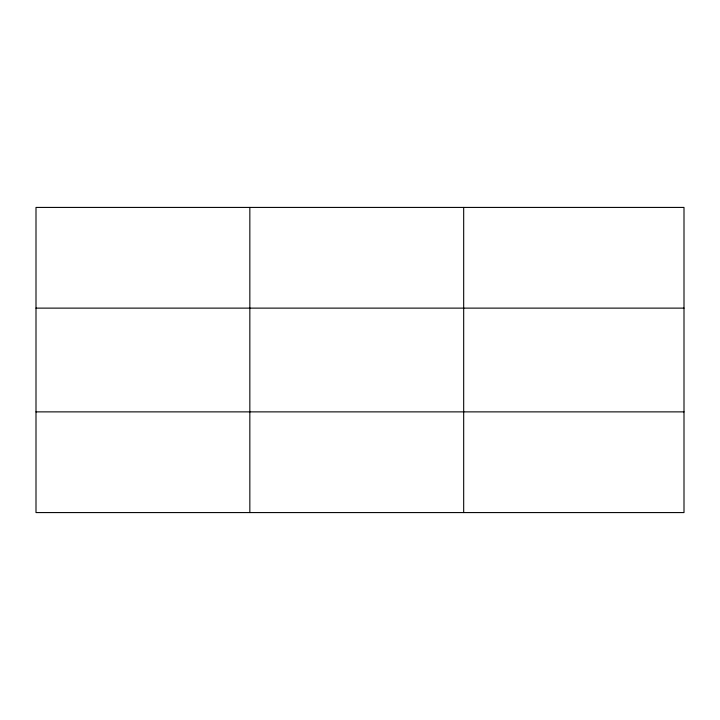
<?xml version="1.0" encoding="UTF-8"?>
<svg xmlns="http://www.w3.org/2000/svg" width="720" height="720" viewBox="0 0 720 720"><rect width="100%" height="100%" fill="white"/><g stroke="black" fill="none" stroke-linecap="round" stroke-linejoin="round"><path stroke-width="1.08" d="M249.84 512.577L249.84 207.423M463.68 512.577L463.68 207.423M684 308.124L684 207.423L36 207.423L36 512.577L684 512.577L684 308.124L36 308.124M36 411.876L684 411.876"/></g></svg>
